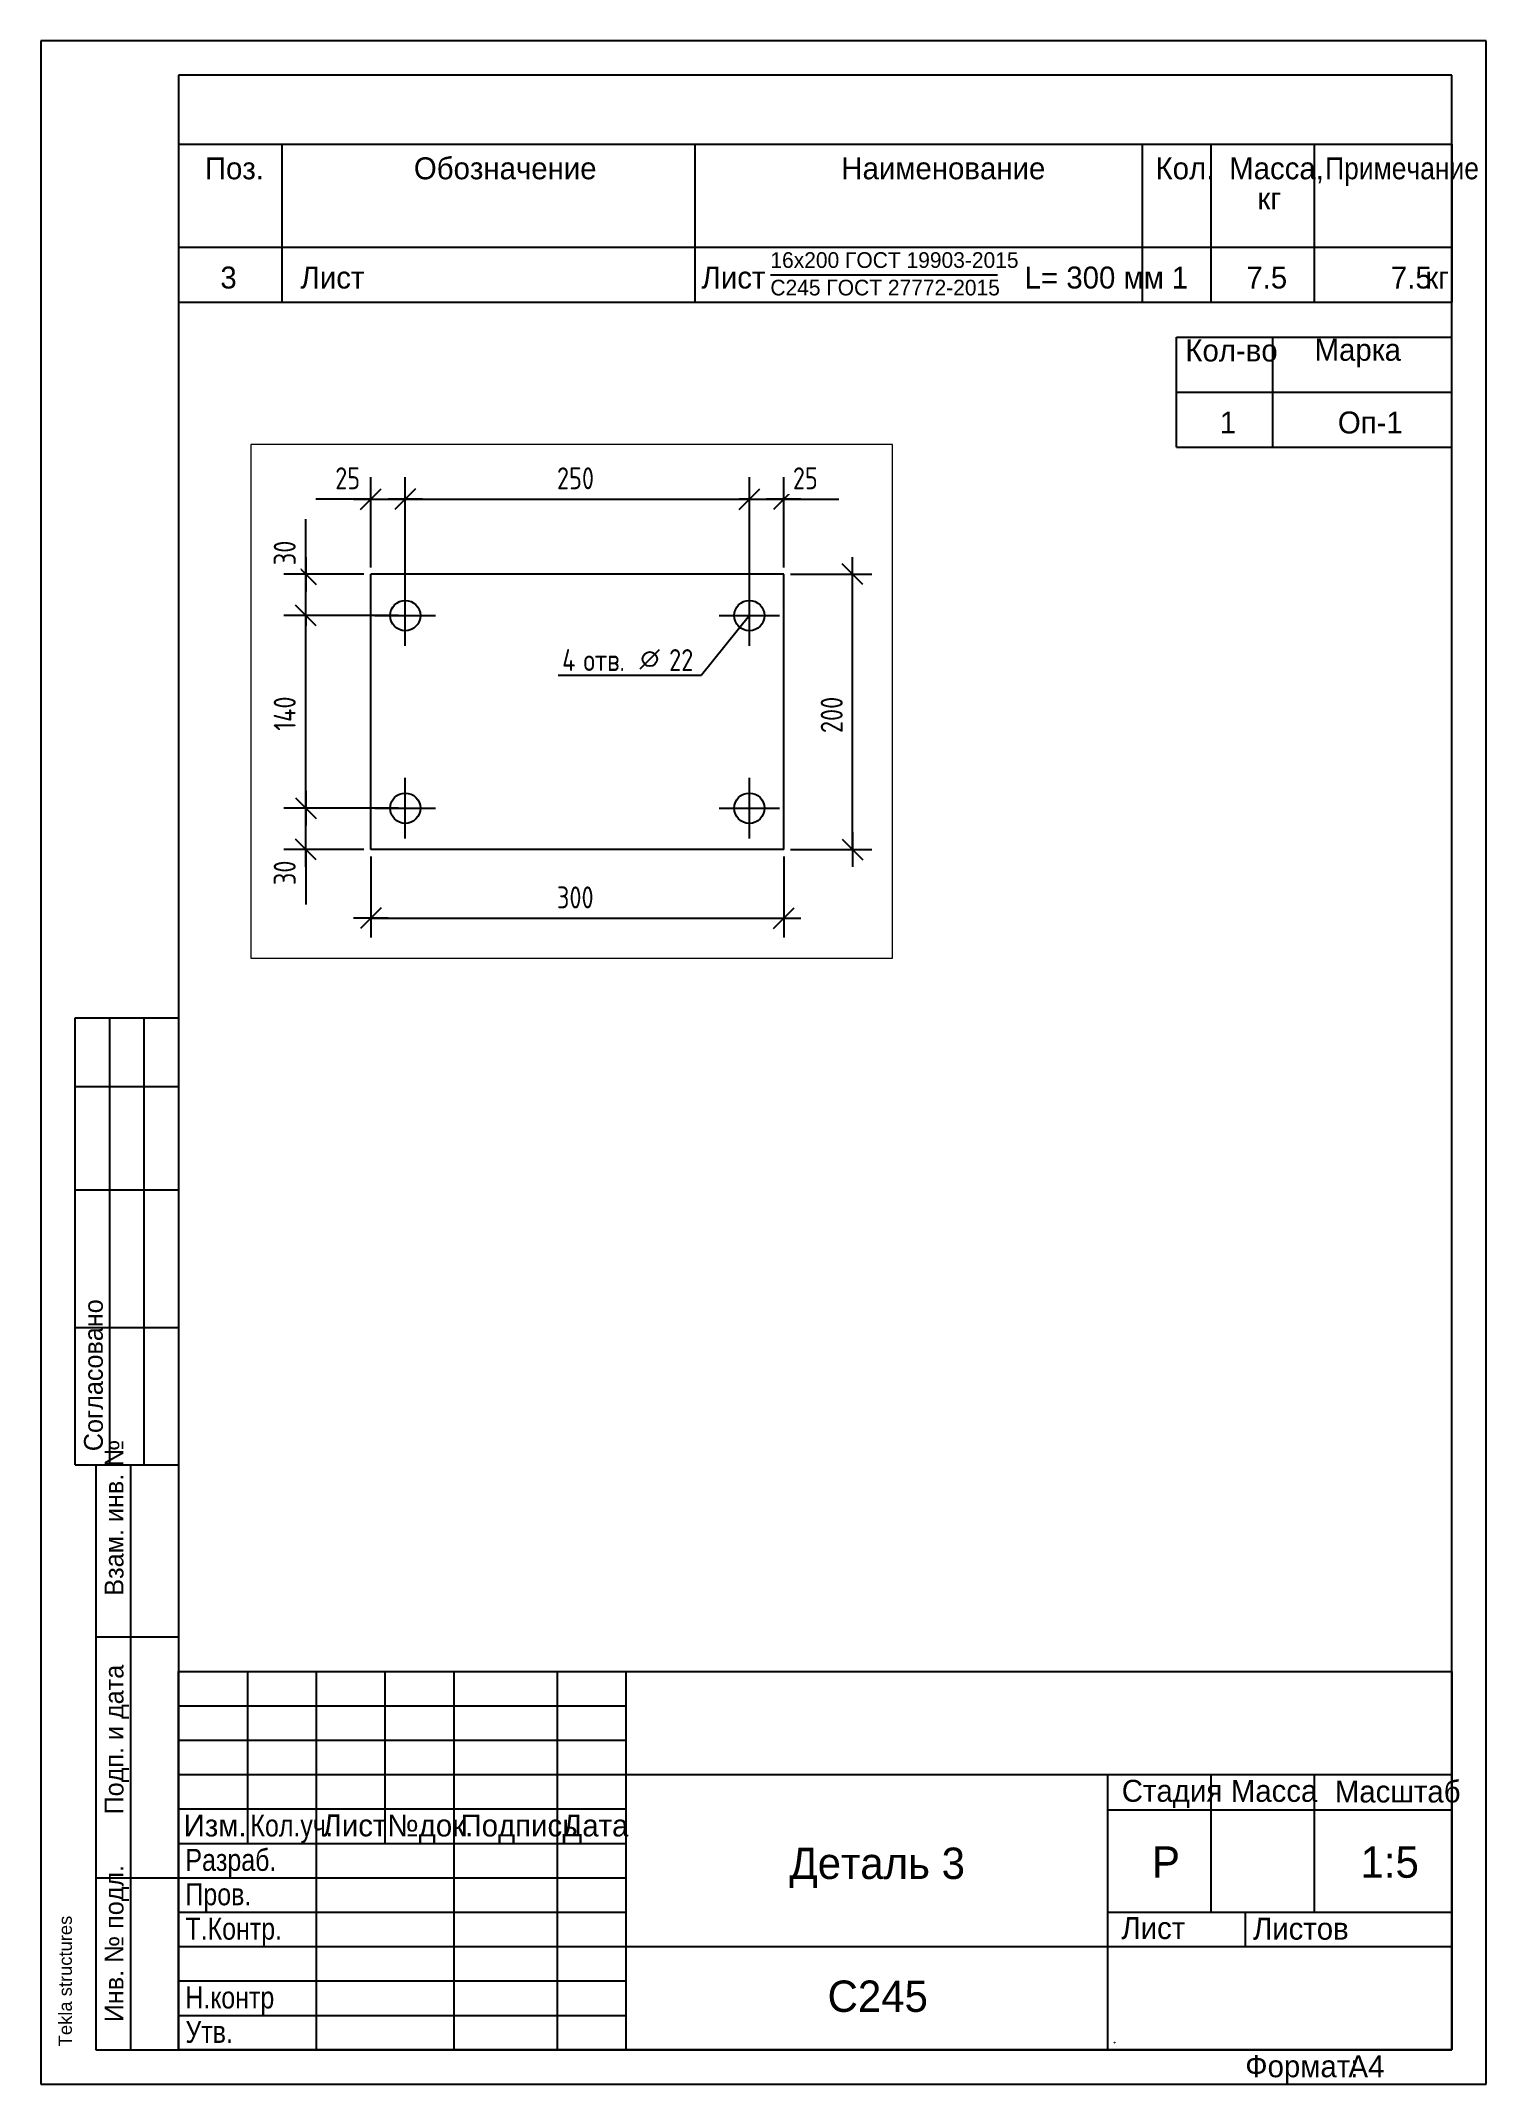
# Paper-space layout 'Layout1' of a CAD drawing. Header units: millimetres. Extents: x 0 to 210, y 0 to 297.
# The model-space entities are those that its viewports show. They can reach past a viewport. Long polylines and large blocks are cut down to what shows.
import ezdxf

# ---------------------------------------------------------------- set-up
doc = ezdxf.new("R2010")
doc.units = ezdxf.units.MM
for name, color, linetype in [('1', 7, 'Continuous'), ('11', 7, 'Continuous'), ('12', 7, 'Continuous'), ('17', 7, 'Continuous'), ('19', 7, 'Continuous'), ('20', 7, 'Continuous')]:
    doc.layers.add(name, color=color, linetype=linetype)
doc.layers.add('Viewport layer', color=7, linetype='Continuous', plot=False)
doc.styles.add('Arial', font='ARIAL.TTF', dxfattribs={"height": 0.2})
doc.styles.add('GOST type A', font='', dxfattribs={"height": 0.2})
doc.styles.add('GOST type A Tekla', font='TEKLA%20GOST%202.304-81%20TYPE%20A.TTF', dxfattribs={"height": 0.2})
doc.styles.get('GOST type A').set_extended_font_data('GOST type A')
picture_1 = doc.add_image_def('image1.png', size_in_pixel=(1, 1))

msp = doc.modelspace()

# ---------------------------------------------------------------- linework, layer by layer
at = {"layer": '1'}
for p, q in [((87.1, 79), (87.1, 279)), ((387.1, 279), (87.1, 279)), ((387.1, 79), (387.1, 279)), ((387.1, 79), (87.1, 79))]:
    msp.add_line(p, q, dxfattribs=at)
at = {"layer": '17'}
for p, q in [((362.1, 249), (327.3, 205.7)), ((282.8, 210.4), (296.8, 224.4)), ((223.1, 205.7), (327.3, 205.7))]:
    msp.add_line(p, q, dxfattribs=at)
msp.add_circle((289.8, 217.4), 5.25, dxfattribs=at)
at = {"layer": '19'}
for p, q in [((87.1, 284), (87.1, 349.5)), ((112.1, 254), (112.1, 349.5)), ((112.1, 254), (112.1, 349.5)), ((362.1, 254), (362.1, 349.5)), ((362.1, 254), (362.1, 349.5)), ((387.1, 284), (387.1, 349.5)), ((74.6, 333.5), (99.6, 333.5)), ((79.6, 326), (94.6, 341)), ((87.1, 333.5), (112.1, 333.5)), ((124.6, 333.5), (99.6, 333.5)), ((124.6, 333.5), (99.6, 333.5)), ((119.6, 341), (104.6, 326)), ((119.6, 341), (104.6, 326)), ((112.1, 333.5), (104.6, 333.5)), ((112.1, 333.5), (362.1, 333.5)), ((112.1, 333.5), (119.6, 333.5)), ((349.6, 333.5), (374.6, 333.5)), ((349.6, 333.5), (374.6, 333.5)), ((354.6, 326), (369.6, 341)), ((354.6, 326), (369.6, 341)), ((362.1, 333.5), (354.6, 333.5)), ((362.1, 333.5), (387.1, 333.5)), ((362.1, 333.5), (369.6, 333.5)), ((399.6, 333.5), (374.6, 333.5)), ((394.6, 341), (379.6, 326)), ((32.3, 286.5), (47.3, 271.5)), ((39.8, 291.5), (39.8, 266.5)), ((444.6, 271.5), (429.6, 286.5)), ((437.1, 266.5), (437.1, 291.5)), ((437.1, 279), (437.1, 286.5)), ((82.1, 279), (23.8, 279)), ((39.8, 249), (39.8, 279)), ((392.1, 279), (451.1, 279)), ((437.1, 79), (437.1, 279)), ((47.3, 241.5), (32.3, 256.5)), ((47.3, 241.5), (32.3, 256.5)), ((39.8, 236.5), (39.8, 261.5)), ((39.8, 236.5), (39.8, 261.5)), ((39.8, 249), (39.8, 256.5)), ((107.1, 249), (23.8, 249)), ((107.1, 249), (23.8, 249)), ((39.8, 249), (39.8, 241.5)), ((39.8, 109), (39.8, 249)), ((39.8, 121.5), (39.8, 96.5)), ((39.8, 121.5), (39.8, 96.5)), ((107.1, 109), (23.8, 109)), ((107.1, 109), (23.8, 109)), ((32.3, 116.5), (47.3, 101.5)), ((32.3, 116.5), (47.3, 101.5)), ((39.8, 109), (39.8, 116.5)), ((39.8, 109), (39.8, 101.5)), ((39.8, 79), (39.8, 109)), ((39.8, 66.5), (39.8, 91.5)), ((437.1, 91.5), (437.1, 66.5)), ((82.1, 79), (23.8, 79)), ((47.3, 71.5), (32.3, 86.5)), ((392.1, 79), (451.1, 79)), ((429.6, 86.5), (444.6, 71.5)), ((437.1, 79), (437.1, 71.5)), ((87.1, 74), (87.1, 15)), ((387.1, 74), (387.1, 15)), ((94.6, 36.5), (79.6, 21.5)), ((379.6, 21.5), (394.6, 36.5)), ((99.6, 29), (74.6, 29)), ((87.1, 29), (79.6, 29)), ((87.1, 29), (387.1, 29)), ((374.6, 29), (399.6, 29)), ((387.1, 29), (394.6, 29))]:
    msp.add_line(p, q, dxfattribs=at)
at = {"layer": '20'}
for p, q in [((112.1, 227), (112.1, 271)), ((362.1, 227), (362.1, 271)), ((90.1, 249), (134.1, 249)), ((340.1, 249), (384.1, 249)), ((112.1, 87), (112.1, 131)), ((362.1, 87), (362.1, 131)), ((90.1, 109), (134.1, 109)), ((340.1, 109), (384.1, 109))]:
    msp.add_line(p, q, dxfattribs=at)
for centre in [(112.1, 249), (362.1, 249), (112.1, 109), (362.1, 109)]:
    msp.add_circle(centre, 11, dxfattribs=at)

# ---------------------------------------------------------------- texts
at = {"layer": '17', "style": 'GOST type A'}
for s, height, p in [('4', 16, (226.1, 208.7)), ('22', 15.95, (303.8, 208.7)), ('отв.', 15.95, (241.6, 208.7))]:
    msp.add_text(s, height=height, dxfattribs=at).set_placement(p)

# ---------------------------------------------------------------- next in the draw order: wipeouts: each hides what was drawn before it
for points in [[(84.1, 337.3), (84.1, 361.8), (57.7, 361.8), (57.7, 337.3)], [(255.4, 337.3), (255.4, 361.8), (218.8, 361.8), (218.8, 337.3)], [(416.6, 337.3), (416.6, 361.8), (390.2, 361.8), (390.2, 337.3)], [(36, 308.4), (11.5, 308.4), (11.5, 282.1), (36, 282.1)], [(36, 196.2), (11.5, 196.2), (11.5, 161.8), (36, 161.8)], [(433.4, 197.9), (408.9, 197.9), (408.9, 160.1), (433.4, 160.1)], [(36, 75.9), (11.5, 75.9), (11.5, 49.6), (36, 49.6)], [(255.4, 32.8), (255.4, 57.3), (218.8, 57.3), (218.8, 32.8)]]:
    msp.add_wipeout(points).dxf.layer = '19'

# ---------------------------------------------------------------- next in the draw order: linework, layer by layer
at = {"layer": '19'}
for p, q in [((87.1, 333.5), (47.1, 333.5)), ((87.1, 333.5), (54.6, 333.5)), ((387.1, 333.5), (419.6, 333.5)), ((387.1, 333.5), (427.1, 333.5)), ((39.8, 279), (39.8, 319)), ((39.8, 279), (39.8, 311.5)), ((39.8, 79), (39.8, 46.5)), ((39.8, 79), (39.8, 39))]:
    msp.add_line(p, q, dxfattribs=at)

# ---------------------------------------------------------------- next in the draw order: texts
at = {"layer": '19', "style": 'GOST type A'}
for s, p in [('25', (61.2, 340.8)), ('250', (222.3, 340.8)), ('25', (393.7, 340.8)), ('300', (222.3, 36.2))]:
    msp.add_text(s, height=15.95, dxfattribs=at).set_placement(p)
for s, p in [('30', (32.5, 285.6)), ('140', (32.5, 165.3)), ('200', (429.9, 163.6)), ('30', (32.5, 53.1))]:
    msp.add_text(s, height=15.95, rotation=90.0002, dxfattribs=at).set_placement(p)

psp = doc.layouts.get("Layout1")

# ---------------------------------------------------------------- linework, layer by layer
at = {"layer": '11'}
for p, q in [((210, 297), (0, 297)), ((0, 297), (0, 0)), ((210, 0), (210, 297)), ((205, 292), (20, 292)), ((20, 292), (20, 5)), ((205, 5), (205, 292)), ((20, 5), (205, 5)), ((0, 0), (210, 0))]:
    psp.add_line(p, q, dxfattribs=at)
at = {"layer": '12'}
for p, q in [((20, 282), (20, 267)), ((20, 282), (205, 282)), ((35, 282), (35, 267)), ((95, 282), (95, 267)), ((160, 282), (160, 267)), ((170, 282), (170, 267)), ((185, 282), (185, 267)), ((205, 282), (205, 267)), ((20, 267), (205, 267)), ((20, 267), (20, 259)), ((35, 267), (35, 259)), ((95, 267), (95, 259)), ((160, 267), (160, 259)), ((170, 267), (170, 259)), ((185, 267), (185, 259)), ((205, 267), (205, 259)), ((106, 263), (139, 263)), ((20, 259), (205, 259)), ((165, 245.93), (165, 253.93)), ((165, 253.93), (205, 253.93)), ((179, 245.93), (179, 253.93)), ((205, 245.93), (205, 253.93)), ((165, 245.93), (205, 245.93)), ((165, 237.93), (165, 245.93)), ((179, 237.93), (179, 245.93)), ((205, 237.93), (205, 245.93)), ((165, 237.93), (205, 237.93)), ((5, 90), (5, 155)), ((5, 155), (20, 155)), ((10, 90), (10, 155)), ((15, 90), (15, 155)), ((20, 155), (20, 5)), ((5, 145), (20, 145)), ((5, 130), (20, 130)), ((5, 110), (20, 110)), ((5, 90), (20, 90)), ((8, 90), (8, 5)), ((13, 90), (13, 5)), ((8, 65), (20, 65)), ((20, 5), (20, 60)), ((20, 60), (205, 60)), ((30, 60), (30, 35)), ((40, 60), (40, 5)), ((50, 60), (50, 35)), ((60, 60), (60, 5)), ((75, 60), (75, 5)), ((85, 60), (85, 5)), ((205, 60), (205, 5)), ((20, 55), (85, 55)), ((20, 50), (85, 50)), ((20, 45), (85, 45)), ((85, 45), (205, 45)), ((155, 45), (155, 5)), ((170, 45), (170, 25)), ((185, 45), (185, 25)), ((20, 40), (85, 40)), ((155, 39.87), (205, 39.87)), ((20, 35), (85, 35)), ((8, 30), (20, 30)), ((20, 30), (85, 30)), ((20, 25), (85, 25)), ((155, 25), (205, 25)), ((175, 25), (175, 20)), ((20, 20), (85, 20)), ((85, 20), (205, 20)), ((20, 15), (85, 15)), ((20, 10), (85, 10)), ((8, 5), (20, 5)), ((205, 5), (20, 5))]:
    psp.add_line(p, q, dxfattribs=at)

# ---------------------------------------------------------------- texts
at = {"layer": '11', "style": 'Arial'}
psp.add_text('Tekla structures', height=1.9102, rotation=90, dxfattribs=at).set_placement((4.5, 5.5))
at = {"layer": '12', "style": 'GOST type A Tekla'}
for s, height, p in [('Поз.', 3.192, (23.83, 276.88)), ('Обозначение', 3.192, (54.2, 276.88)), ('Наименование', 3.192, (116.31, 276.88)), ('Кол.', 3.192, (161.97, 276.88)), ('Масса, ', 3.192, (172.67, 276.88)), ('кг', 3.192, (176.78, 272.5)), ('16x200 ГОСТ 19903-2015', 2.28, (106, 264)), ('3', 3.19, (26.08, 261)), ('Лист', 3.192, (37.73, 261)), ('Лист', 3.192, (96, 261)), ('C245 ГОСТ 27772-2015', 2.28, (106, 260)), ('L= 300 мм', 3.192, (142.95, 261)), ('1', 3.19, (164.31, 261)), ('7.5', 3.192, (175.16, 261)), ('7.5', 3.192, (196.16, 261)), ('кг', 3.192, (201.17, 261)), ('Кол-во', 3.192, (166.3, 250.4)), ('Марка', 3.192, (185.08, 250.5)), ('1', 3.19, (171.31, 239.93)), ('Оп-1', 3.192, (188.46, 239.93)), ('Стадия', 3.192, (157.06, 41.04)), ('Масса', 3.192, (172.9, 41.03)), ('Масштаб', 3.192, (188.02, 40.94)), ('Изм.', 3.192, (20.75, 36)), ('Лист', 3.192, (40.93, 36.01)), ('№док.', 3.192, (50.32, 36)), ('Подпись', 3.192, (60.99, 36)), ('Дата', 3.192, (75.78, 36)), ('Деталь 3', 4.56, (108.75, 29.82)), ('Р', 4.56, (161.45, 30)), ('1:5', 4.56, (191.75, 30)), ('Лист', 3.192, (157, 21.09)), ('Листов', 3.192, (176.12, 21)), ('C245', 4.56, (114.31, 10.5)), ('Формат:', 3.192, (175, 1)), ('A4', 3.192, (190, 1))]:
    psp.add_text(s, height=height, dxfattribs=at).set_placement(p)
for s, width, p in [('Примечание', 0.9, (186.6, 276.88)), ('Кол.уч.', 0.85, (30.45, 36)), ('Разраб.', 0.85, (21, 31)), ('Пров.', 0.85, (21, 26)), ('Т.Контр.', 0.85, (21, 21)), ('Н.контр', 0.85, (21, 11)), ('Утв.', 0.85, (21, 6))]:
    psp.add_text(s, height=3.192, dxfattribs=dict(at, width=width)).set_placement(p)
for s, p in [('Согласовано', (9, 92)), ('Взам. инв. №', (12, 71)), ('Подп. и дата', (12, 39.2)), ('Инв. № подл.', (12, 9))]:
    psp.add_text(s, height=2.736, rotation=90, dxfattribs=at).set_placement(p)

# ---------------------------------------------------------------- pictures from other files: only their frames are drawn
at = {"layer": '12'}
image = psp.add_image(picture_1, insert=(156, 6), size_in_units=(0.0455, 0.0455), dxfattribs=at)
image.dxf.flags = 7

# ---------------------------------------------------------------- viewports
at = {"layer": 'Viewport layer', "view_target_point": (233.07, 186.63)}
psp.add_viewport(center=(77.14, 200.99), size=(93.23, 74.6535), view_center_point=(0, 0), view_height=373.2677, dxfattribs=at)

doc.saveas('drawing.dxf')
